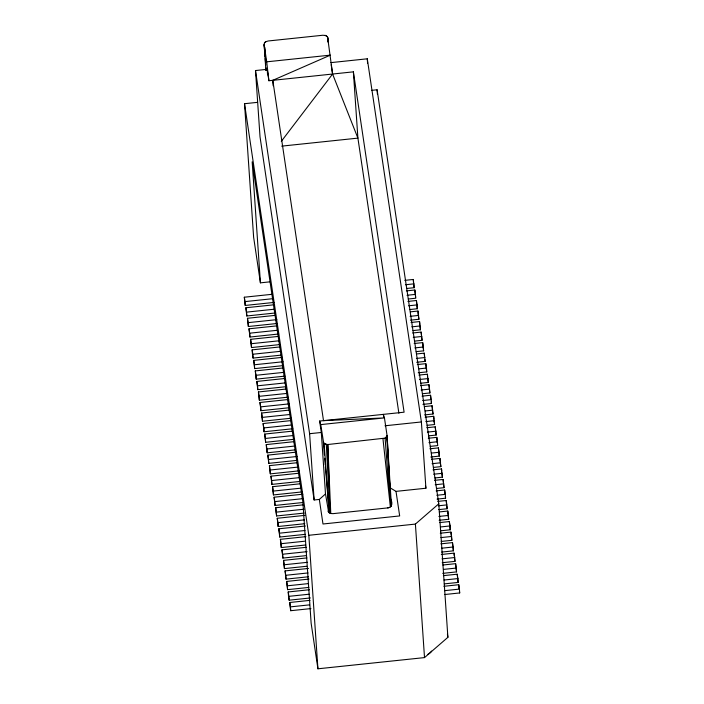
<?xml version="1.0" encoding="UTF-8"?>
<svg xmlns="http://www.w3.org/2000/svg" width="704" height="704" viewBox="0 0 704 704"><rect width="100%" height="100%" fill="white"/><g stroke="black" fill="none" stroke-linecap="round" stroke-linejoin="round"><path stroke-width="1.06" d="M398.886 413.23L357.905 138.125L332.587 74.043L327.598 37.127L325.926 35.57L322.828 35.244L268.198 40.982L265.496 41.809L264.422 42.926L264.123 44.519L265.892 70.453M325.494 493.944L319.326 499.435L314.125 499.981L260.022 136.831L255.499 70.55L267.194 69.318L268.902 80.74L353.382 71.843L404.096 412.192L319.607 421.054L321.306 432.476L325.494 493.944L328.654 512.318L330.774 513.498L333.036 513.647L387.666 507.91C391.767 507.866 392.806 503.334 391.098 500.095M281.31 141.346L332.587 74.043L331.197 64.706M257.567 102.344L244.526 103.708L308.827 535.286L415.404 524.084L438.786 503.809L377.098 89.778L371.668 90.35M270.204 281.811L260.418 282.841L252.173 161.814L302.878 502.154L311.133 623.19L317.926 668.8L424.512 657.598L447.894 637.322L438.786 503.809M264.422 42.926L266.279 41.422M273.17 85.747L272.8 80.318L330.396 55.132L266.702 61.829L264.123 44.519L265.065 56.426M319.607 421.054L320.751 424.6L323.602 442.684L325.442 444.145L327.791 444.523L385.097 438.126L386.813 436.55L387.024 435.213L384.446 417.903L383.293 414.366L383.759 417.481M387.666 507.91L388.687 507.716M330.889 62.63L367.277 58.802L421.388 421.951L425.911 488.233L396.009 491.374L390.042 487.766M281.67 146.133L357.905 138.125L353.382 71.843M273.944 302.438L245.23 305.448L244.314 297.22L271.964 294.316M404.782 280.359L413.283 279.47L414.198 287.698L406.754 288.473M244.314 297.22L244.966 301.611L272.615 298.707M405.434 284.75L413.943 283.853M274.446 313.069L246.796 315.982L245.881 307.754L274.595 304.735M406.349 290.884L414.858 289.995L415.774 298.223L408.329 299.006M245.881 307.754L246.541 312.136L274.19 309.232M407 295.275L415.51 294.378M277.086 323.488L248.371 326.506L247.456 318.278L275.106 315.374M407.915 301.409L416.425 300.52L417.34 308.748L409.895 309.531M247.456 318.278L248.107 322.661L276.822 319.642M408.566 305.8L417.076 304.902M278.652 334.013L249.938 337.031L249.022 328.803L276.672 325.899M410.546 311.828L417.991 311.045L418.906 319.273L410.397 320.17M249.022 328.803L249.674 333.186L277.323 330.282M410.133 316.325L418.642 315.427M280.218 344.538L251.504 347.556L250.589 339.328L278.238 336.424M411.048 322.467L419.558 321.57L420.473 329.798L413.028 330.581M250.589 339.328L251.24 343.71L278.89 340.806M411.708 326.85L420.209 325.961M280.72 355.177L253.07 358.081L252.419 353.698L252.155 349.853L279.805 346.949M412.623 332.992L421.124 332.094L422.039 340.322L414.603 341.106M252.155 349.853L252.815 354.244L280.465 351.331M413.274 337.374L421.784 336.486M282.295 365.702L254.646 368.606L253.73 360.378L282.436 357.359M414.19 343.517L422.699 342.619L423.614 350.847L416.17 351.63M253.73 360.378L254.382 364.769L283.096 361.75M414.841 347.899L423.35 347.01M284.926 376.121L256.212 379.139L255.297 370.911L282.946 367.998M416.821 353.927L424.266 353.153L425.181 361.381L416.671 362.27M255.297 370.911L255.948 375.294L283.598 372.39M416.407 358.433L424.917 357.535M286.493 386.646L257.778 389.664L256.863 381.436L284.513 378.523M417.322 364.566L425.832 363.678L426.483 368.06L426.747 371.906L418.238 372.794M256.863 381.436L257.514 385.818L285.164 382.914M419.038 368.843L426.483 368.06M288.059 397.17L259.345 400.189L258.43 391.961L286.079 389.057M418.898 375.091L427.398 374.202L428.314 382.43L420.869 383.214M258.43 391.961L259.081 396.343L286.73 393.439M419.549 379.482L428.058 378.585M288.561 407.81L260.911 410.714L259.996 402.486L288.71 399.467M420.464 385.625L428.974 384.727L429.889 392.955L422.444 393.738M259.996 402.486L260.656 406.868L289.37 403.85M421.115 390.007L429.625 389.11M291.201 418.22L262.486 421.238L261.571 413.01L289.221 410.106M422.03 396.15L430.54 395.252L431.191 399.643L431.455 403.48L422.946 404.378M261.571 413.01L262.222 417.393L289.872 414.489M422.682 400.532L431.191 399.643M292.767 428.745L264.053 431.763L263.138 423.535L290.787 420.631M424.662 406.56L432.106 405.777L433.022 414.005L424.512 414.902M263.138 423.535L263.789 427.926L291.438 425.014M425.313 410.951L432.758 410.168M320.751 424.6L384.446 417.903L323.506 420.658L272.8 80.318M294.334 439.278L265.619 442.288L264.704 434.06L292.354 431.156M425.163 417.199L433.673 416.302L434.588 424.53L427.143 425.313M255.499 70.55L309.61 433.699L321.306 432.476M384.991 425.779L421.388 421.951M264.704 434.06L265.355 438.451L293.005 435.547M425.823 421.582L434.324 420.693M294.835 449.909L267.186 452.822L266.534 448.43L266.27 444.594L293.92 441.681M426.738 427.724L435.239 426.835L436.154 435.063L428.718 435.846M266.27 444.594L266.93 448.976L294.58 446.072M427.39 432.115L435.899 431.218M296.41 460.434L268.761 463.346L267.846 455.118L296.551 452.1M428.305 438.249L436.814 437.36L437.73 445.588L430.285 446.371M267.846 455.118L268.497 459.501L297.211 456.482M428.956 442.64L437.466 441.742M299.042 470.853L270.327 473.871L269.412 465.643L297.062 462.739M429.871 448.782L438.381 447.885L439.032 452.267L439.296 456.113L430.786 457.01M269.412 465.643L270.063 470.026L297.713 467.122M431.587 453.05L439.032 452.267M300.608 481.378L271.894 484.396L270.978 476.168L298.628 473.264M431.438 459.307L439.947 458.41L440.862 466.638L433.418 467.421M270.978 476.168L271.63 480.55L299.279 477.646M432.098 463.69L440.598 462.792M302.174 491.902L273.46 494.921L272.545 486.693L300.194 483.789M433.013 469.832L441.514 468.934L442.429 477.162L434.984 477.946M272.545 486.693L273.196 491.084L300.846 488.171M433.664 474.214L442.174 473.326M302.676 502.542L275.026 505.446L274.111 497.218L302.826 494.199M434.579 480.357L443.089 479.459L444.004 487.687L436.559 488.47M274.111 497.218L274.771 501.609L303.486 498.59M435.23 484.739L443.74 483.85M304.251 513.066L276.602 515.97L275.942 511.588L275.686 507.742L303.336 504.838M436.146 490.882L444.655 489.993L445.306 494.375L445.57 498.221L437.061 499.11M275.686 507.742L276.338 512.134L303.987 509.23M436.797 495.273L445.306 494.375M304.753 523.706L278.168 526.504L277.253 518.276L304.902 515.363M437.712 501.406L446.222 500.518L446.873 504.9L447.137 508.746L438.627 509.634M277.253 518.276L277.904 522.658L304.489 519.86M438.363 505.798L446.873 504.9M305.254 534.345L279.734 537.029L278.819 528.801L305.404 526.002M439.278 511.931L447.788 511.042L448.703 519.27L439.138 520.274M278.819 528.801L279.47 533.183L304.999 530.499M438.874 516.437L448.439 515.425M305.765 544.984L281.301 547.554L280.386 539.326L305.914 536.642M439.789 522.57L449.354 521.567L450.014 525.95L450.27 529.795L440.704 530.798M280.386 539.326L281.046 543.708L305.501 541.138M440.44 526.962L450.014 525.95M306.266 555.623L282.876 558.078L281.961 549.85L306.416 547.281M440.29 533.21L450.93 532.092L451.581 536.474L451.845 540.32L441.206 541.438M281.961 549.85L282.612 554.233L307.067 551.663M440.942 537.592L451.581 536.474M306.777 566.254L284.442 568.603L283.527 560.375L306.918 557.92M440.801 543.849L452.496 542.617L453.147 547.008L453.411 550.845L441.716 552.077M283.527 560.375L284.178 564.766L307.578 562.302M441.452 548.231L453.147 547.008M308.343 576.787L286.009 579.128L285.094 570.9L308.493 568.445M441.302 554.488L454.062 553.142L454.714 557.533L454.978 561.37L442.218 562.716M285.094 570.9L285.745 575.291L308.079 572.942M441.954 558.87L454.714 557.533M308.845 587.418L287.575 589.653L286.66 581.425L308.994 579.084M442.869 565.013L455.629 563.675L456.544 571.903L442.719 573.355M286.66 581.425L287.311 585.816L308.581 583.581M443.52 569.395L456.289 568.058M310.411 597.951L289.142 600.186L288.49 595.795L288.226 591.958L309.496 589.723M443.379 575.652L457.204 574.2L457.855 578.582L458.119 582.428L444.294 583.88M288.226 591.958L288.886 596.341L309.091 594.22M444.03 580.034L457.855 578.582M310.922 608.582L290.717 610.711L290.057 606.32L289.802 602.483L310.006 600.354M443.881 586.291L458.77 584.725L459.422 589.107L459.686 592.953L444.796 594.519M289.802 602.483L290.453 606.866L309.593 604.859M444.532 590.674L459.422 589.107M325.081 35.314L327.202 36.511M328.046 511.069L328.258 511.738M413.547 283.307L414.198 287.698M415.642 297.343L414.858 289.995M417.34 308.748L416.425 300.52M418.51 316.642L418.906 319.273M419.954 326.286L420.473 329.798M422.039 340.322L421.124 332.094M423.614 350.847L422.699 342.619M424.917 359.621L425.181 361.381M426.228 368.394L426.747 371.906M427.662 378.039L428.314 382.43M429.889 392.955L428.974 384.727M431.191 401.729L431.455 403.48M432.626 411.374L433.022 414.005M434.069 421.027L434.588 424.53M436.154 435.063L435.239 426.835M437.334 442.957L436.814 437.36M439.296 456.113L438.381 447.885M440.343 463.126L440.862 466.638M441.778 472.78L442.429 477.162M444.004 487.687L443.089 479.459M445.306 496.461L445.57 498.221M446.741 506.114L447.137 508.746M448.052 514.879L448.703 519.27M450.27 529.795L449.354 521.567M451.845 540.32L450.93 532.092M453.015 548.214L453.411 550.845M454.458 557.867L454.978 561.37M456.544 571.903L455.629 563.675M458.119 582.428L457.204 574.2M459.422 591.193L459.686 592.953M425.586 486.059L425.911 488.233M447.41 634.084L447.894 637.322M396.009 491.374L399.67 515.935L322.986 523.996L319.326 499.435M260.418 282.841L253.625 237.23L244.526 103.708M266.702 61.829L268.902 80.74M382.95 438.742L390.359 506.977L385.097 438.126L386.813 436.55L390.984 506.466L387.05 435.565L391.433 505.886M323.33 441.901L324.421 454.995M324.694 458.269L325.23 464.816M325.415 466.998L329.217 512.811L324.078 443.309L326.322 444.391L329.93 513.207L327.791 444.523L330.774 513.498M265.241 58.59L265.751 65.085M266.006 68.341L266.182 70.506M264.739 47.291L265.065 51.656M265.54 58.194L265.778 61.468M266.253 68.015L266.411 70.198M458.77 584.725L459.034 588.562M454.062 553.142L454.256 556.028M452.496 542.617L452.76 546.462M447.788 511.042L447.99 513.92M446.222 500.518L446.415 503.395M444.655 489.993L444.919 493.83M441.514 468.934L441.646 470.862M439.947 458.41L440.141 461.296M433.673 416.302L433.875 419.188M432.106 405.777L432.37 409.622M430.54 395.252L430.804 399.098M427.398 374.202L427.53 376.121M425.832 363.678L426.096 367.514M424.266 353.153L424.53 356.99M419.558 321.57L419.76 324.456M417.991 311.045L418.255 314.89M413.283 279.47L413.486 282.348M415.404 524.084L424.512 657.598M377.098 89.778L377.397 94.16M367.277 58.802L367.576 63.149M309.61 433.699L314.125 499.981M308.827 535.286L317.926 668.8M267.344 71.482L267.564 74.712M290.453 606.866L290.717 610.711M288.886 596.341L289.142 600.186M287.311 585.816L287.575 589.653M285.745 575.291L286.009 579.128M284.178 564.766L284.442 568.603M282.612 554.233L282.876 558.078M281.046 543.708L281.301 547.554M279.47 533.183L279.734 537.029M277.904 522.658L278.168 526.504M276.338 512.134L276.602 515.97M274.771 501.609L275.026 505.446M273.196 491.084L273.46 494.921M271.63 480.55L271.894 484.396M270.063 470.026L270.327 473.871M268.497 459.501L268.761 463.346M266.93 448.976L267.186 452.822M265.355 438.451L265.619 442.288M263.789 427.926L264.053 431.763M262.222 417.393L262.486 421.238M260.656 406.868L260.911 410.714M259.081 396.343L259.345 400.189M257.514 385.818L257.778 389.664M255.948 375.294L256.212 379.139M254.382 364.769L254.646 368.606M252.815 354.244L253.07 358.081M251.24 343.71L251.504 347.556M249.674 333.186L249.938 337.031M248.107 322.661L248.371 326.506M246.541 312.136L246.796 315.982M244.966 301.611L245.23 305.448M327.994 41.862L327.73 37.47L327.95 41.835M431.578 651.094A11.774 7.964 -3.9 0 1 427.724 654.43"/></g></svg>
